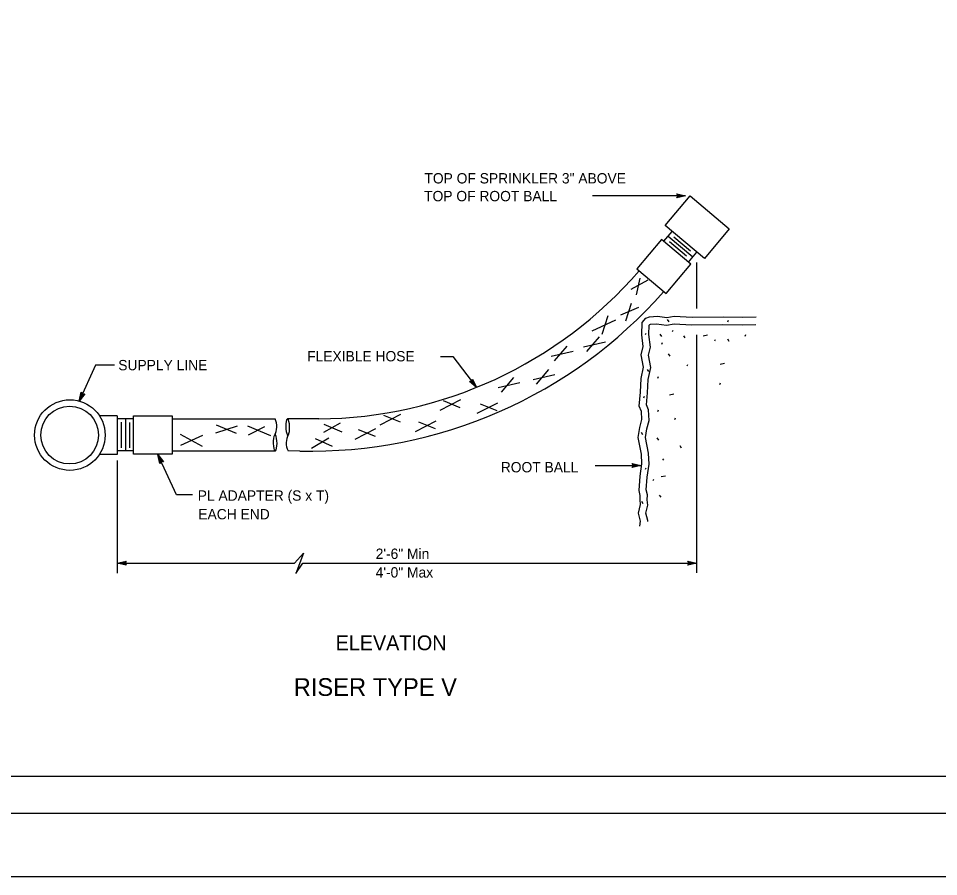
# Model space of a CAD drawing. Extents: x -893 to 867, y -474 to 712.
# Drawn here: x -420 to 204, y -474 to 107 of the extents above; entities that cross this region are included whole.
import ezdxf

# ---------------------------------------------------------------- set-up
doc = ezdxf.new("R2010")
doc.units = 0
for name, color, linetype in [('10 Sheet Format', 7, 'Continuous'), ('56 Stage 3 Anno', 7, 'Continuous'), ('57 Undefined', 7, 'Continuous'), ('59 Sndwall Anno', 7, 'Continuous'), ('60 Nongeo Data', 7, 'Continuous')]:
    doc.layers.add(name, color=color, linetype=linetype)

msp = doc.modelspace()

# ---------------------------------------------------------------- linework, layer by layer
at = {"layer": '10 Sheet Format'}
for p, q in [((-813.45, -406.04), (811.55, -406.04)), ((-863.45, -431.04), (836.55, -431.04))]:
    msp.add_line(p, q, dxfattribs=at)
for points in [[(-893.45, -474.04), (866.55, -474.04), (866.55, 711.96), (-893.45, 711.96)], [(-863.45, -431.04), (836.55, -431.04), (836.55, 668.96), (-863.45, 668.96)]]:
    msp.add_lwpolyline(points, close=True, dxfattribs=at)
at = {"layer": '56 Stage 3 Anno'}
for p, q in [((26.95, -13.23), (26.15, -11.89)), ((26.15, -11.89), (26.15, -11.89)), ((26.15, -11.89), (32.15, -13.23)), ((26.36, -12.25), (30.77, -13.23)), ((32.15, -13.23), (-30.83, -13.23)), ((32.15, -13.23), (26.15, -14.56)), ((26.15, -14.56), (26.95, -13.23)), ((26.15, -14.56), (26.15, -14.56)), ((30.76, -13.24), (26.38, -14.2)), ((29.38, -13.23), (26.56, -13.86)), ((26.6, -12.61), (29.38, -13.23)), ((26.77, -12.95), (28, -13.23)), ((28, -13.23), (26.79, -13.5)), ((32.15, -13.23), (32.15, -13.23)), ((39.62, -58.28), (39.62, -89.45)), ((39.62, -107.25), (39.62, -268.39)), ((-133.89, -121.92), (-125.49, -121.92)), ((-125.49, -121.92), (-109.54, -142.93)), ((-367.57, -127.95), (-378.5, -152.15)), ((-354.53, -127.95), (-367.57, -127.95)), ((-114.22, -138.96), (-112.68, -138.79)), ((-109.54, -142.93), (-114.22, -138.96)), ((-114.22, -138.96), (-114.22, -138.96)), ((-110.38, -141.82), (-113.8, -138.93)), ((-111.21, -140.73), (-113.41, -138.86)), ((-112.04, -139.63), (-112.98, -138.83)), ((-112.68, -138.79), (-112.1, -137.34)), ((-112.56, -138.48), (-112.04, -139.63)), ((-112.39, -138.13), (-111.21, -140.73)), ((-112.25, -137.73), (-110.37, -141.83)), ((-112.1, -137.34), (-112.1, -137.34)), ((-112.1, -137.34), (-109.54, -142.93)), ((-109.54, -142.93), (-109.54, -142.93)), ((-378.5, -152.15), (-377.24, -146.13)), ((-374.81, -147.23), (-378.5, -152.15)), ((-377.93, -150.88), (-377.01, -146.49)), ((-375.22, -147.28), (-377.93, -150.89)), ((-377.36, -149.63), (-376.77, -146.8)), ((-375.65, -147.35), (-377.36, -149.63)), ((-377.24, -146.13), (-377.24, -146.13)), ((-377.24, -146.13), (-376.36, -147.41)), ((-376.79, -148.37), (-376.54, -147.16)), ((-376.04, -147.36), (-376.79, -148.37)), ((-376.36, -147.41), (-374.81, -147.23)), ((-374.81, -147.23), (-374.81, -147.23)), ((-378.5, -152.15), (-378.5, -152.15)), ((-352.8, -192.44), (-352.8, -268.67)), ((-312.75, -215.58), (-325.26, -188.33)), ((-323.98, -194.34), (-325.26, -188.33)), ((-325.26, -188.33), (-325.26, -188.33)), ((-325.26, -188.33), (-321.55, -193.23)), ((-323.74, -194), (-324.69, -189.59)), ((-324.68, -189.59), (-321.97, -193.17)), ((-323.51, -193.64), (-324.11, -190.84)), ((-324.11, -190.84), (-322.36, -193.15)), ((-323.09, -193.06), (-323.98, -194.34)), ((-323.27, -193.33), (-323.54, -192.1)), ((-323.54, -192.1), (-322.79, -193.09)), ((-321.55, -193.23), (-323.09, -193.06)), ((-323.98, -194.34), (-323.98, -194.34)), ((-321.55, -193.23), (-321.55, -193.23)), ((-28.98, -195.74), (1.89, -195.74)), ((-3.31, -195.74), (-4.11, -194.4)), ((-4.11, -194.4), (-4.11, -194.4)), ((-4.11, -194.4), (1.89, -195.74)), ((1.89, -195.74), (-4.11, -197.07)), ((-4.11, -197.07), (-3.31, -195.74)), ((-4.11, -197.07), (-4.11, -197.07)), ((-3.89, -194.76), (0.51, -195.74)), ((0.5, -195.74), (-3.88, -196.71)), ((-0.87, -195.74), (-3.7, -196.37)), ((-3.66, -195.12), (-0.87, -195.74)), ((-3.48, -195.46), (-2.25, -195.74)), ((-2.25, -195.74), (-3.46, -196.01)), ((1.89, -195.74), (1.89, -195.74)), ((-301.79, -215.58), (-312.75, -215.58)), ((-232.74, -261.84), (-226.72, -255.07)), ((-226.72, -255.07), (-231.78, -268.95)), ((-352.8, -261.84), (-346.8, -260.51)), ((-351.41, -261.84), (-347.03, -260.87)), ((-350.04, -261.84), (-347.21, -261.22)), ((-348.65, -261.84), (-347.45, -261.58)), ((-346.8, -260.51), (-347.6, -261.84)), ((-346.8, -260.51), (-346.8, -260.51)), ((34.44, -261.84), (33.64, -260.5)), ((33.64, -260.5), (33.64, -260.5)), ((33.64, -260.5), (39.64, -261.84)), ((33.85, -260.86), (38.26, -261.84)), ((34.09, -261.22), (36.87, -261.84)), ((34.26, -261.56), (35.49, -261.84)), ((-352.8, -261.84), (-232.74, -261.84)), ((-346.8, -263.18), (-352.8, -261.84)), ((-352.8, -261.84), (-352.8, -261.84)), ((-347.01, -262.82), (-351.42, -261.84)), ((-347.25, -262.46), (-350.04, -261.84)), ((-347.43, -262.12), (-348.65, -261.84)), ((-347.6, -261.84), (-346.8, -263.18)), ((-346.8, -263.18), (-346.8, -263.18)), ((-231.78, -268.95), (-227.02, -261.84)), ((-227.02, -261.84), (39.64, -261.84)), ((39.64, -261.84), (33.64, -263.17)), ((33.64, -263.17), (34.44, -261.84)), ((33.64, -263.17), (33.64, -263.17)), ((38.24, -261.84), (33.87, -262.81)), ((36.87, -261.84), (34.05, -262.46)), ((35.49, -261.84), (34.28, -262.11)), ((39.64, -261.84), (39.64, -261.84))]:
    msp.add_line(p, q, dxfattribs=at)
at = {"layer": '59 Sndwall Anno'}
for p, q in [((-4.68, -76.47), (6.8, -70.18)), ((-1.09, -80.29), (1.41, -68.89)), ((-8.24, -97.88), (-4.43, -85.85)), ((-11.64, -93.66), (0.56, -88.55)), ((-31.1, -104.55), (-15.05, -97.08)), ((-24.46, -106.75), (-20.27, -94.27)), ((20.94, -98.4), (19.91, -96.86)), ((60.66, -98.4), (61.17, -97.38)), ((23.24, -105.06), (23.76, -104.04)), ((-36.91, -115.4), (-22.2, -112.03)), ((-26.45, -108.61), (-34.89, -118.54)), ((5.05, -107.11), (5.56, -106.09)), ((16.07, -108.4), (15.04, -106.86)), ((31.96, -109.42), (30.93, -107.88)), ((44, -107.88), (47.07, -107.37)), ((51.94, -111.47), (52.46, -110.45)), ((61.68, -111.73), (60.66, -110.19)), ((72.44, -108.14), (72.96, -107.11)), ((-58.8, -121.67), (-44.09, -118.31)), ((-48.34, -114.88), (-56.78, -124.82)), ((16.07, -113.52), (16.58, -112.5)), ((21.71, -121.72), (20.68, -120.18)), ((-60.67, -130.82), (-69.11, -140.76)), ((7.36, -132.23), (6.33, -130.69)), ((33.24, -128.38), (33.75, -127.36)), ((55.53, -127.1), (58.61, -126.59)), ((-84.3, -136.21), (-92.73, -146.15)), ((-71.12, -137.61), (-56.42, -134.25)), ((13.25, -136.58), (13.76, -135.56)), ((-94.75, -143), (-80.05, -139.64)), ((55.27, -140.94), (55.79, -139.91)), ((3.77, -149.91), (4.28, -148.88)), ((21.19, -147.86), (24.27, -147.34)), ((-134.17, -158.28), (-120.18, -151.15)), ((-120.44, -156.65), (-131.83, -152.04)), ((-109.11, -160.37), (-95.12, -153.24)), ((-95.39, -158.74), (-106.78, -154.13)), ((-174.63, -168.15), (-160.63, -161.02)), ((-160.9, -166.53), (-172.29, -161.92)), ((13.25, -159.13), (13.76, -158.11)), ((-212.96, -173.2), (-201.64, -166.96)), ((-200.49, -173.26), (-212.69, -168.02)), ((-150.88, -172.66), (-136.89, -165.53)), ((-137.15, -171.04), (-148.54, -166.42)), ((24.78, -164.51), (25.29, -163.49)), ((-271.67, -169.24), (-286.26, -173.95)), ((-271.99, -174.13), (-285.45, -168.39)), ((-248.85, -175.71), (-264.26, -169.24)), ((-253.04, -169.58), (-264.21, -175.19)), ((-191.61, -177.87), (-177.62, -170.74)), ((-177.89, -176.24), (-189.27, -171.63)), ((3.26, -175.02), (2.23, -173.48)), ((-294.98, -182.87), (-309.9, -174.77)), ((-309.68, -181.9), (-294.76, -175.28)), ((-221.23, -184.03), (-209.58, -176.96)), ((-206.96, -182.86), (-218.51, -177.68)), ((14.02, -178.61), (12.99, -177.07)), ((29.39, -183.99), (28.37, -182.45)), ((16.84, -192.19), (17.35, -191.16)), ((5.05, -198.34), (5.56, -197.31)), ((10.18, -206.02), (10.69, -205)), ((15.56, -203.21), (18.63, -202.69)), ((15.56, -217.3), (14.53, -215.76)), ((3.51, -221.65), (2.49, -220.12))]:
    msp.add_line(p, q, dxfattribs=at)
at = {"layer": '60 Nongeo Data'}
for p, q in [((17.41, -44), (22.99, -37.35)), ((34.13, -58.05), (39.72, -51.39)), ((-0.94, -62.64), (19.04, -79.4)), ((17.38, -78.02), (17.28, -78.14)), ((-352.79, -162.15), (-365.07, -162.15)), ((-352.79, -162.15), (-352.79, -188.2)), ((-341.66, -164.26), (-352.52, -164.26)), ((-350.07, -166.36), (-350.07, -183.73)), ((-347.09, -164.26), (-347.09, -185.83)), ((-344.45, -166.54), (-344.45, -183.73)), ((-315.47, -164.2), (-313.5, -164.2)), ((-313.5, -164.2), (-245.89, -164.2)), ((-216.14, -164.21), (-237.47, -164.21)), ((-245.18, -176.09), (-245.76, -174.24)), ((-237.97, -174.06), (-237.37, -175.9)), ((-341.65, -185.83), (-352.51, -185.83)), ((-315.48, -185.93), (-245.8, -185.93)), ((-229.03, -185.97), (-237.11, -185.93)), ((-352.79, -188.2), (-364.89, -188.2))]:
    msp.add_line(p, q, dxfattribs=at)
for points in [[(18.38, -33.27), (35.15, -13.29), (61.72, -35.59), (44.96, -55.57)], [(-341.72, -188.16), (-341.72, -162.09), (-315.65, -162.09), (-315.65, -188.16)]]:
    msp.add_lwpolyline(points, close=True, dxfattribs=at)
for points in [[(19.04, -79.4), (35.8, -59.43), (15.82, -42.66), (-0.94, -62.64)], [(36.95, -54.71), (20.24, -40.7)], [(35.41, -50.59), (24.09, -41.09)], [(32.66, -53.95), (21.31, -44.43)], [(1.15, -236.81), (1.67, -233.34), (0.2, -228.12), (1.66, -222.27), (1.33, -219.07), (1.44, -216.04), (0.68, -212.72), (1.43, -203.06), (2.57, -194.58), (2.29, -188.12), (0, -176.82), (1.25, -169.97), (2.55, -164.69), (2.33, -159.29), (0.8, -155.59), (1.51, -146.15), (1.99, -136.82), (3.73, -129.29), (1.98, -120.87), (3.45, -115.25), (2.52, -107.27), (2.79, -98.95), (5.13, -96.03), (7.68, -95.08), (13.02, -94.74), (19.4, -95.48), (24.4, -94.58), (36.6, -95.37), (57.62, -95.1), (71.02, -95.44), (80.01, -95.16)], [(6.49, -233.56), (6.57, -233.01), (5.17, -228.04), (6.53, -222.65), (6.14, -218.9), (6.26, -215.54), (5.52, -212.34), (6.2, -203.6), (7.39, -194.81), (7.07, -187.48), (4.89, -176.77), (5.94, -171.05), (7.38, -165.21), (7.09, -158.17), (5.68, -154.75), (6.3, -146.47), (6.76, -137.54), (8.65, -129.35), (6.92, -121), (8.33, -115.61), (7.33, -107.05), (7.53, -100.84), (7.9, -100.37), (8.41, -100.17), (12.53, -99.92), (19.2, -100.69), (24.34, -99.76), (36.11, -100.53), (57.24, -100.26), (70.68, -100.6), (79.81, -100.32)]]:
    msp.add_lwpolyline(points, dxfattribs=at)
for centre, radius in [((-384.85, -175.16), 23.9), ((-385.03, -175.16), 19.56)]:
    msp.add_circle(centre, radius, dxfattribs=at)
for centre, radius, start, end in [((-218.65, 126.03), 290.25, 270.49644, 319.09284), ((-221.86, 132.85), 318.91, 268.71023, 318.57684), ((-256.93, -169.37), 12.19, 330.16744, 25.09088), ((-226.14, -180.63), 12.19, 150.87625, 205.79968)]:
    msp.add_arc(centre, radius, start, end, dxfattribs=at)
for centre, major_axis in [((-237.33, -169.62), (-0.13, 5.41)), ((-245.87, -180.52), (0.07, -5.41))]:
    msp.add_ellipse(centre, major_axis=major_axis, ratio=0.238684, start_param=3.425972, end_param=8.812904, dxfattribs=at)

# ---------------------------------------------------------------- texts
at = {"layer": '57 Undefined'}
for s, height, p in [('TOP OF SPRINKLER 3" ABOVE', 7, (-144.73, -4.84)), ('TOP OF ROOT BALL', 7, (-144.93, -16.89)), ('FLEXIBLE HOSE', 7, (-224.16, -125.28)), ('SUPPLY LINE', 7, (-352.09, -131.3)), ('ROOT BALL', 7, (-93.02, -200.41)), ('PL ADAPTER (S x T)', 7, (-298.27, -219.59)), ('EACH END', 7, (-297.87, -232.22)), ('2\'-6" Min', 7, (-177.75, -259)), ('4\'-0" Max', 7, (-177.75, -271.6)), ('ELEVATION', 10, (-204.84, -320.79)), ('RISER TYPE V', 12, (-233.26, -351.73))]:
    msp.add_text(s, height=height, dxfattribs=at).set_placement(p)

doc.saveas('drawing.dxf')
